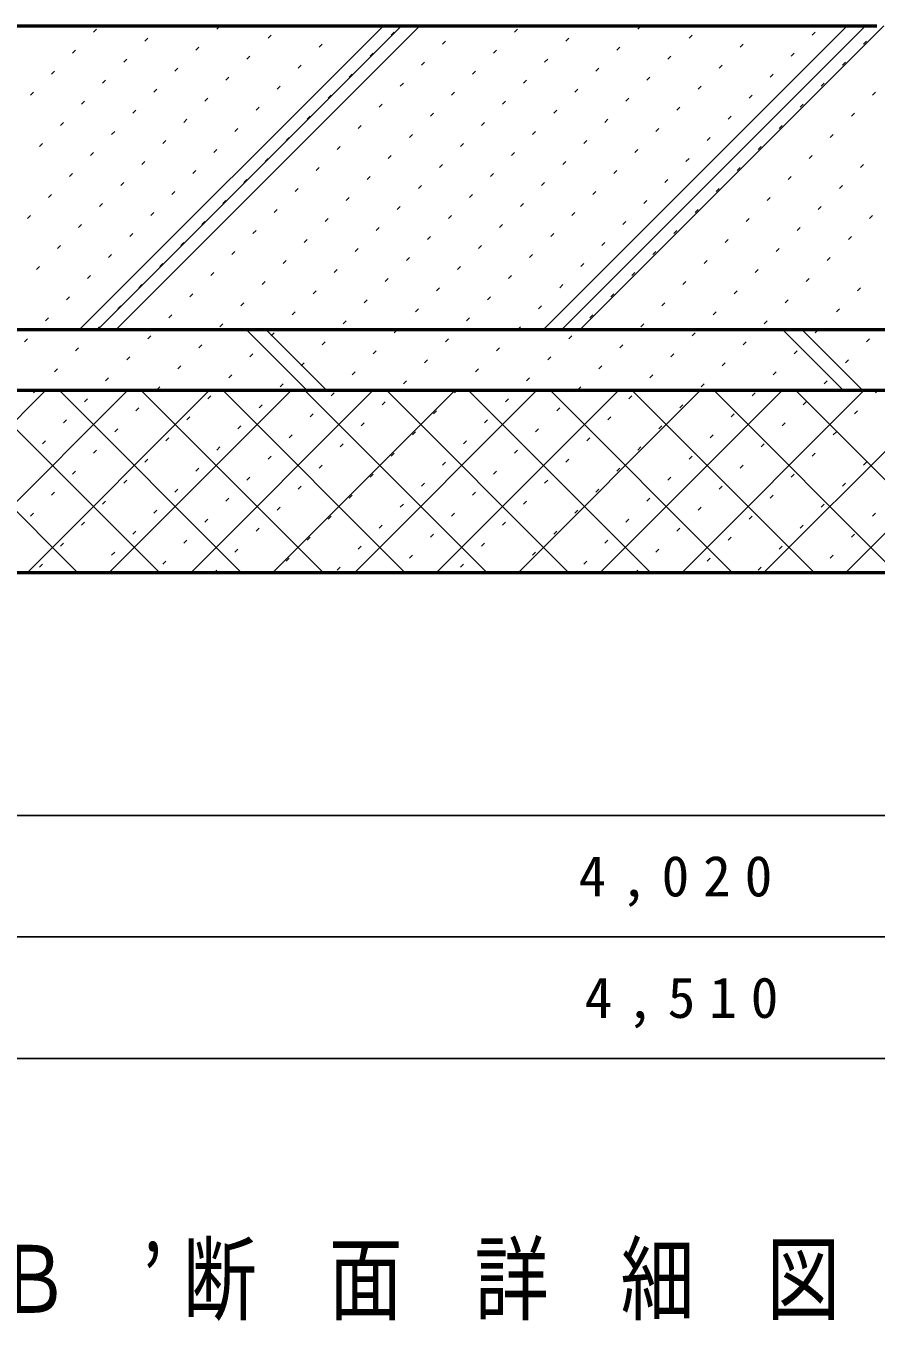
# Model space of a CAD drawing. Units: millimetres, scale not verified. Extents: x -11550 to 187, y -62370 to 8010.
# Drawn here: x -6320 to -5621, y -16243 to -15176 of the extents above; entities that cross this region are included whole.
import ezdxf

# ---------------------------------------------------------------- set-up
doc = ezdxf.new("R2010")
doc.units = ezdxf.units.MM
doc.header["$LTSCALE"] = 30
doc.layers.add('layer1', color=4, linetype='Continuous', lineweight=25)
doc.styles.add('ＭＳ ゴシック', font='')
doc.styles.get('ＭＳ ゴシック').set_extended_font_data('MS Gothic')

msp = doc.modelspace()

# ---------------------------------------------------------------- linework, layer by layer
at = {"layer": 'layer1', "color": 5, "lineweight": 50}
for p, q in [((-7690, -15176.33), (-5620, -15176.33)), ((-8080, -15426.33), (-5230, -15426.33)), ((-8080, -15476.33), (-5230, -15476.33)), ((-8080, -15626.33), (-5230, -15626.33))]:
    msp.add_line(p, q, dxfattribs=at)
at = {"layer": 'layer1'}
for p, q in [((-6276.06, -15426.33), (-6026.06, -15176.33)), ((-6261.06, -15426.33), (-6011.06, -15176.33)), ((-6246.06, -15426.33), (-5996.06, -15176.33)), ((-5894.22, -15426.33), (-5644.22, -15176.33)), ((-5879.22, -15426.33), (-5629.22, -15176.33)), ((-5864.22, -15426.33), (-5614.22, -15176.33)), ((-6138.93, -15426.33), (-6088.93, -15476.33)), ((-6122.93, -15426.33), (-6072.93, -15476.33)), ((-5697.69, -15426.33), (-5647.69, -15476.33)), ((-5681.69, -15426.33), (-5631.69, -15476.33)), ((-6453.78, -15626.33), (-6303.78, -15476.33)), ((-6277.72, -15626.33), (-6427.72, -15476.33)), ((-6386.43, -15626.33), (-6236.43, -15476.33)), ((-6210.37, -15626.33), (-6360.37, -15476.33)), ((-6319.08, -15626.33), (-6169.08, -15476.33)), ((-6143.01, -15626.33), (-6293.01, -15476.33)), ((-6251.73, -15626.33), (-6101.73, -15476.33)), ((-6075.66, -15626.33), (-6225.66, -15476.33)), ((-6184.38, -15626.33), (-6034.38, -15476.33)), ((-6008.31, -15626.33), (-6158.31, -15476.33)), ((-6117.03, -15626.33), (-5967.03, -15476.33)), ((-5940.96, -15626.33), (-6090.96, -15476.33)), ((-6049.67, -15626.33), (-5899.67, -15476.33)), ((-5873.61, -15626.33), (-6023.61, -15476.33)), ((-5982.32, -15626.33), (-5832.32, -15476.33)), ((-5806.25, -15626.33), (-5956.25, -15476.33)), ((-5914.97, -15626.33), (-5764.97, -15476.33)), ((-5738.9, -15626.33), (-5888.9, -15476.33)), ((-5847.62, -15626.33), (-5697.62, -15476.33)), ((-5671.55, -15626.33), (-5821.55, -15476.33)), ((-5780.27, -15626.33), (-5630.27, -15476.33)), ((-5604.2, -15626.33), (-5754.2, -15476.33)), ((-5712.91, -15626.33), (-5562.91, -15476.33)), ((-5536.85, -15626.33), (-5686.85, -15476.33)), ((-5645.56, -15626.33), (-5495.56, -15476.33)), ((-7775, -15826.33), (-5535, -15826.33)), ((-3785, -15926.33), (-7775, -15926.33)), ((-3535, -16026.33), (-8015, -16026.33))]:
    msp.add_line(p, q, dxfattribs=at)
at = {"layer": 'layer1', "color": 2}
for p, q in [((-6264.55, -15181.47), (-6262.07, -15179)), ((-6163.08, -15179), (-6160.6, -15176.52)), ((-6121, -15186.42), (-6118.53, -15183.95)), ((-6061.61, -15176.52), (-6061.41, -15176.33)), ((-6019.53, -15183.95), (-6017.06, -15181.47)), ((-5918.06, -15181.47), (-5915.59, -15179)), ((-5816.59, -15179), (-5814.12, -15176.52)), ((-5774.52, -15186.42), (-5772.05, -15183.95)), ((-5715.12, -15176.52), (-5714.93, -15176.33)), ((-5673.05, -15183.95), (-5670.58, -15181.47)), ((-6222.47, -15188.9), (-6220, -15186.42)), ((-6180.4, -15196.32), (-6177.93, -15193.85)), ((-6078.93, -15193.85), (-6076.46, -15191.37)), ((-5977.46, -15191.37), (-5974.99, -15188.9)), ((-5875.99, -15188.9), (-5873.52, -15186.42)), ((-5833.92, -15196.32), (-5831.44, -15193.85)), ((-5732.45, -15193.85), (-5729.97, -15191.37)), ((-5630.98, -15191.37), (-5628.5, -15188.9)), ((-6281.87, -15198.8), (-6279.4, -15196.32)), ((-6239.8, -15206.22), (-6237.32, -15203.75)), ((-6138.33, -15203.75), (-6135.85, -15201.27)), ((-6036.86, -15201.27), (-6034.38, -15198.8)), ((-5935.39, -15198.8), (-5932.91, -15196.32)), ((-5893.32, -15206.22), (-5890.84, -15203.75)), ((-5791.85, -15203.75), (-5789.37, -15201.27)), ((-5690.38, -15201.27), (-5687.9, -15198.8)), ((-6299.19, -15216.12), (-6296.72, -15213.65)), ((-6197.72, -15213.65), (-6195.25, -15211.17)), ((-6096.25, -15211.17), (-6093.78, -15208.7)), ((-5994.79, -15208.7), (-5992.31, -15206.22)), ((-5952.71, -15216.12), (-5950.24, -15213.65)), ((-5851.24, -15213.65), (-5848.77, -15211.17)), ((-5749.77, -15211.17), (-5747.3, -15208.7)), ((-5648.3, -15208.7), (-5645.83, -15206.22)), ((-6257.12, -15223.55), (-6254.65, -15221.07)), ((-6155.65, -15221.07), (-6153.18, -15218.6)), ((-6113.58, -15228.49), (-6111.1, -15226.02)), ((-6054.18, -15218.6), (-6051.71, -15216.12)), ((-6012.11, -15226.02), (-6009.63, -15223.55)), ((-5910.64, -15223.55), (-5908.16, -15221.07)), ((-5809.17, -15221.07), (-5806.69, -15218.6)), ((-5767.1, -15228.49), (-5764.62, -15226.02)), ((-5707.7, -15218.6), (-5705.22, -15216.12)), ((-5665.63, -15226.02), (-5663.15, -15223.55)), ((-6316.52, -15233.44), (-6314.04, -15230.97)), ((-6215.05, -15230.97), (-6212.57, -15228.49)), ((-6172.98, -15238.39), (-6170.5, -15235.92)), ((-6071.51, -15235.92), (-6069.03, -15233.44)), ((-5970.04, -15233.44), (-5967.56, -15230.97)), ((-5868.57, -15230.97), (-5866.09, -15228.49)), ((-5826.49, -15238.39), (-5824.02, -15235.92)), ((-5725.02, -15235.92), (-5722.55, -15233.44)), ((-5623.55, -15233.44), (-5621.08, -15230.97)), ((-6274.45, -15240.87), (-6271.97, -15238.39)), ((-6232.37, -15248.29), (-6229.9, -15245.82)), ((-6130.9, -15245.82), (-6128.43, -15243.34)), ((-6029.43, -15243.34), (-6026.96, -15240.87)), ((-5927.96, -15240.87), (-5925.49, -15238.39)), ((-5885.89, -15248.29), (-5883.42, -15245.82)), ((-5784.42, -15245.82), (-5781.95, -15243.34)), ((-5682.95, -15243.34), (-5680.48, -15240.87)), ((-6291.77, -15258.19), (-6289.3, -15255.72)), ((-6190.3, -15255.72), (-6187.83, -15253.24)), ((-6088.83, -15253.24), (-6086.36, -15250.77)), ((-6046.76, -15260.67), (-6044.28, -15258.19)), ((-5987.36, -15250.77), (-5984.89, -15248.29)), ((-5945.29, -15258.19), (-5942.81, -15255.72)), ((-5843.82, -15255.72), (-5841.34, -15253.24)), ((-5742.35, -15253.24), (-5739.87, -15250.77)), ((-5700.28, -15260.67), (-5697.8, -15258.19)), ((-5640.88, -15250.77), (-5638.4, -15248.29)), ((-6249.7, -15265.62), (-6247.22, -15263.14)), ((-6148.23, -15263.14), (-6145.75, -15260.67)), ((-6106.15, -15270.57), (-6103.68, -15268.09)), ((-6004.68, -15268.09), (-6002.21, -15265.62)), ((-5903.21, -15265.62), (-5900.74, -15263.14)), ((-5801.74, -15263.14), (-5799.27, -15260.67)), ((-5759.67, -15270.57), (-5757.2, -15268.09)), ((-5658.2, -15268.09), (-5655.73, -15265.62)), ((-6309.09, -15275.52), (-6306.62, -15273.04)), ((-6207.62, -15273.04), (-6205.15, -15270.57)), ((-6165.55, -15280.47), (-6163.08, -15277.99)), ((-6064.08, -15277.99), (-6061.61, -15275.52)), ((-5962.61, -15275.52), (-5960.14, -15273.04)), ((-5861.14, -15273.04), (-5858.67, -15270.57)), ((-5819.07, -15280.47), (-5816.59, -15277.99)), ((-5717.6, -15277.99), (-5715.12, -15275.52)), ((-6267.02, -15282.94), (-6264.55, -15280.47)), ((-6224.95, -15290.37), (-6222.47, -15287.89)), ((-6123.48, -15287.89), (-6121, -15285.42)), ((-6022.01, -15285.42), (-6019.53, -15282.94)), ((-5979.94, -15292.84), (-5977.46, -15290.37)), ((-5920.54, -15282.94), (-5918.06, -15280.47)), ((-5878.47, -15290.37), (-5875.99, -15287.89)), ((-5777, -15287.89), (-5774.52, -15285.42)), ((-5675.53, -15285.42), (-5673.05, -15282.94)), ((-5633.45, -15292.84), (-5630.98, -15290.37)), ((-6284.35, -15300.27), (-6281.87, -15297.79)), ((-6182.88, -15297.79), (-6180.4, -15295.32)), ((-6081.41, -15295.32), (-6078.93, -15292.84)), ((-6039.33, -15302.74), (-6036.86, -15300.27)), ((-5937.86, -15300.27), (-5935.39, -15297.79)), ((-5836.39, -15297.79), (-5833.92, -15295.32)), ((-5734.92, -15295.32), (-5732.45, -15292.84)), ((-5692.85, -15302.74), (-5690.38, -15300.27)), ((-6242.27, -15307.69), (-6239.8, -15305.22)), ((-6140.8, -15305.22), (-6138.33, -15302.74)), ((-6098.73, -15312.64), (-6096.25, -15310.17)), ((-5997.26, -15310.17), (-5994.79, -15307.69)), ((-5895.79, -15307.69), (-5893.32, -15305.22)), ((-5794.32, -15305.22), (-5791.85, -15302.74)), ((-5752.25, -15312.64), (-5749.77, -15310.17)), ((-5650.78, -15310.17), (-5648.3, -15307.69)), ((-6301.67, -15317.59), (-6299.19, -15315.12)), ((-6259.6, -15325.01), (-6257.12, -15322.54)), ((-6200.2, -15315.12), (-6197.72, -15312.64)), ((-6158.13, -15322.54), (-6155.65, -15320.07)), ((-6056.66, -15320.07), (-6054.18, -15317.59)), ((-5955.19, -15317.59), (-5952.71, -15315.12)), ((-5913.11, -15325.01), (-5910.64, -15322.54)), ((-5853.72, -15315.12), (-5851.24, -15312.64)), ((-5811.64, -15322.54), (-5809.17, -15320.07)), ((-5710.17, -15320.07), (-5707.7, -15317.59)), ((-6318.99, -15334.91), (-6316.52, -15332.44)), ((-6217.52, -15332.44), (-6215.05, -15329.96)), ((-6116.05, -15329.96), (-6113.58, -15327.49)), ((-6014.58, -15327.49), (-6012.11, -15325.01)), ((-5972.51, -15334.91), (-5970.04, -15332.44)), ((-5871.04, -15332.44), (-5868.57, -15329.96)), ((-5769.57, -15329.96), (-5767.1, -15327.49)), ((-5668.1, -15327.49), (-5665.63, -15325.01)), ((-5626.03, -15334.91), (-5623.55, -15332.44)), ((-6276.92, -15342.34), (-6274.45, -15339.86)), ((-6175.45, -15339.86), (-6172.98, -15337.39)), ((-6073.98, -15337.39), (-6071.51, -15334.91)), ((-6031.91, -15344.81), (-6029.43, -15342.34)), ((-5930.44, -15342.34), (-5927.96, -15339.86)), ((-5828.97, -15339.86), (-5826.49, -15337.39)), ((-5727.5, -15337.39), (-5725.02, -15334.91)), ((-5685.43, -15344.81), (-5682.95, -15342.34)), ((-6234.85, -15349.76), (-6232.37, -15347.29)), ((-6192.77, -15357.19), (-6190.3, -15354.71)), ((-6133.38, -15347.29), (-6130.9, -15344.81)), ((-6091.31, -15354.71), (-6088.83, -15352.24)), ((-5989.84, -15352.24), (-5987.36, -15349.76)), ((-5888.37, -15349.76), (-5885.89, -15347.29)), ((-5846.29, -15357.19), (-5843.82, -15354.71)), ((-5786.9, -15347.29), (-5784.42, -15344.81)), ((-5744.82, -15354.71), (-5742.35, -15352.24)), ((-5643.35, -15352.24), (-5640.88, -15349.76)), ((-6294.24, -15359.66), (-6291.77, -15357.19)), ((-6252.17, -15367.09), (-6249.7, -15364.61)), ((-6150.7, -15364.61), (-6148.23, -15362.14)), ((-6049.23, -15362.14), (-6046.76, -15359.66)), ((-5947.76, -15359.66), (-5945.29, -15357.19)), ((-5905.69, -15367.09), (-5903.21, -15364.61)), ((-5804.22, -15364.61), (-5801.74, -15362.14)), ((-5702.75, -15362.14), (-5700.28, -15359.66)), ((-6311.57, -15376.99), (-6309.09, -15374.51)), ((-6210.1, -15374.51), (-6207.62, -15372.04)), ((-6108.63, -15372.04), (-6106.15, -15369.56)), ((-6007.16, -15369.56), (-6004.68, -15367.09)), ((-5965.09, -15376.99), (-5962.61, -15374.51)), ((-5863.62, -15374.51), (-5861.14, -15372.04)), ((-5762.15, -15372.04), (-5759.67, -15369.56)), ((-5660.68, -15369.56), (-5658.2, -15367.09)), ((-6269.5, -15384.41), (-6267.02, -15381.94)), ((-6168.03, -15381.94), (-6165.55, -15379.46)), ((-6066.56, -15379.46), (-6064.08, -15376.99)), ((-6024.48, -15386.89), (-6022.01, -15384.41)), ((-5923.01, -15384.41), (-5920.54, -15381.94)), ((-5821.54, -15381.94), (-5819.07, -15379.46)), ((-5720.07, -15379.46), (-5717.6, -15376.99)), ((-5678, -15386.89), (-5675.53, -15384.41)), ((-6227.42, -15391.84), (-6224.95, -15389.36)), ((-6185.35, -15399.26), (-6182.88, -15396.79)), ((-6125.95, -15389.36), (-6123.48, -15386.89)), ((-6083.88, -15396.79), (-6081.41, -15394.31)), ((-5982.41, -15394.31), (-5979.94, -15391.84)), ((-5880.94, -15391.84), (-5878.47, -15389.36)), ((-5838.87, -15399.26), (-5836.39, -15396.79)), ((-5779.47, -15389.36), (-5777, -15386.89)), ((-5737.4, -15396.79), (-5734.92, -15394.31)), ((-5635.93, -15394.31), (-5633.45, -15391.84)), ((-6286.82, -15401.74), (-6284.35, -15399.26)), ((-6244.75, -15409.16), (-6242.27, -15406.69)), ((-6143.28, -15406.69), (-6140.8, -15404.21)), ((-6041.81, -15404.21), (-6039.33, -15401.74)), ((-5940.34, -15401.74), (-5937.86, -15399.26)), ((-5898.27, -15409.16), (-5895.79, -15406.69)), ((-5796.8, -15406.69), (-5794.32, -15404.21)), ((-5695.33, -15404.21), (-5692.85, -15401.74)), ((-6304.14, -15419.06), (-6301.67, -15416.59)), ((-6202.67, -15416.59), (-6200.2, -15414.11)), ((-6101.2, -15414.11), (-6098.73, -15411.64)), ((-5999.73, -15411.64), (-5997.26, -15409.16)), ((-5957.66, -15419.06), (-5955.19, -15416.59)), ((-5856.19, -15416.59), (-5853.72, -15414.11)), ((-5754.72, -15414.11), (-5752.25, -15411.64)), ((-5653.25, -15411.64), (-5650.78, -15409.16)), ((-6262.07, -15426.48), (-6261.92, -15426.33)), ((-6261.92, -15426.33), (-6259.6, -15424.01)), ((-6160.6, -15424.01), (-6158.13, -15421.54)), ((-6118.53, -15431.43), (-6116.05, -15428.96)), ((-6059.13, -15421.54), (-6056.66, -15419.06)), ((-6017.06, -15428.96), (-6014.58, -15426.48)), ((-5915.59, -15426.48), (-5915.43, -15426.33)), ((-5915.43, -15426.33), (-5913.11, -15424.01)), ((-5814.12, -15424.01), (-5811.64, -15421.54)), ((-5772.05, -15431.43), (-5769.57, -15428.96)), ((-5712.65, -15421.54), (-5710.17, -15419.06)), ((-5670.58, -15428.96), (-5668.1, -15426.48)), ((-6321.47, -15436.38), (-6318.99, -15433.91)), ((-6220, -15433.91), (-6217.52, -15431.43)), ((-6177.93, -15441.33), (-6175.45, -15438.86)), ((-6076.46, -15438.86), (-6073.98, -15436.38)), ((-5974.99, -15436.38), (-5972.51, -15433.91)), ((-5873.52, -15433.91), (-5871.04, -15431.43)), ((-5831.44, -15441.33), (-5828.97, -15438.86)), ((-5729.97, -15438.86), (-5727.5, -15436.38)), ((-5628.5, -15436.38), (-5626.03, -15433.91)), ((-6279.4, -15443.81), (-6276.92, -15441.33)), ((-6237.32, -15451.23), (-6234.85, -15448.76)), ((-6135.85, -15448.76), (-6133.38, -15446.28)), ((-6034.38, -15446.28), (-6031.91, -15443.81)), ((-5932.91, -15443.81), (-5930.44, -15441.33)), ((-5890.84, -15451.23), (-5888.37, -15448.76)), ((-5789.37, -15448.76), (-5786.9, -15446.28)), ((-5687.9, -15446.28), (-5685.43, -15443.81)), ((-6296.72, -15461.13), (-6294.24, -15458.66)), ((-6195.25, -15458.66), (-6192.77, -15456.18)), ((-6093.78, -15456.18), (-6091.31, -15453.71)), ((-6051.71, -15463.61), (-6049.23, -15461.13)), ((-5992.31, -15453.71), (-5989.84, -15451.23)), ((-5950.24, -15461.13), (-5947.76, -15458.66)), ((-5848.77, -15458.66), (-5846.29, -15456.18)), ((-5747.3, -15456.18), (-5744.82, -15453.71)), ((-5705.22, -15463.61), (-5702.75, -15461.13)), ((-5645.83, -15453.71), (-5643.35, -15451.23)), ((-6254.65, -15468.56), (-6252.17, -15466.08)), ((-6153.18, -15466.08), (-6150.7, -15463.61)), ((-6111.1, -15473.51), (-6108.63, -15471.03)), ((-6009.63, -15471.03), (-6007.16, -15468.56)), ((-5908.16, -15468.56), (-5905.69, -15466.08)), ((-5806.69, -15466.08), (-5804.22, -15463.61)), ((-5764.62, -15473.51), (-5762.15, -15471.03)), ((-5663.15, -15471.03), (-5660.68, -15468.56)), ((-6314.04, -15478.46), (-6311.92, -15476.33)), ((-6311.92, -15476.33), (-6311.57, -15475.98)), ((-6212.57, -15475.98), (-6210.1, -15473.51)), ((-6170.5, -15483.41), (-6168.03, -15480.93)), ((-6069.03, -15480.93), (-6066.56, -15478.46)), ((-5967.56, -15478.46), (-5965.43, -15476.33)), ((-5965.43, -15476.33), (-5965.09, -15475.98)), ((-5866.09, -15475.98), (-5863.62, -15473.51)), ((-5824.02, -15483.41), (-5821.54, -15480.93)), ((-5722.55, -15480.93), (-5720.07, -15478.46)), ((-5621.08, -15478.46), (-5618.95, -15476.33)), ((-6271.97, -15485.88), (-6269.5, -15483.41)), ((-6229.9, -15493.31), (-6227.42, -15490.83)), ((-6128.43, -15490.83), (-6125.95, -15488.36)), ((-6026.96, -15488.36), (-6024.48, -15485.88)), ((-5984.89, -15495.78), (-5982.41, -15493.31)), ((-5925.49, -15485.88), (-5923.01, -15483.41)), ((-5883.42, -15493.31), (-5880.94, -15490.83)), ((-5781.95, -15490.83), (-5779.47, -15488.36)), ((-5680.48, -15488.36), (-5678, -15485.88)), ((-5638.4, -15495.78), (-5635.93, -15493.31)), ((-6289.3, -15503.21), (-6286.82, -15500.73)), ((-6187.83, -15500.73), (-6185.35, -15498.26)), ((-6086.36, -15498.26), (-6083.88, -15495.78)), ((-6044.28, -15505.68), (-6041.81, -15503.21)), ((-5942.81, -15503.21), (-5940.34, -15500.73)), ((-5841.34, -15500.73), (-5838.87, -15498.26)), ((-5739.87, -15498.26), (-5737.4, -15495.78)), ((-5697.8, -15505.68), (-5695.33, -15503.21)), ((-6247.22, -15510.63), (-6244.75, -15508.16)), ((-6145.75, -15508.16), (-6143.28, -15505.68)), ((-6103.68, -15515.58), (-6101.2, -15513.11)), ((-6002.21, -15513.11), (-5999.73, -15510.63)), ((-5900.74, -15510.63), (-5898.27, -15508.16)), ((-5799.27, -15508.16), (-5796.8, -15505.68)), ((-5757.2, -15515.58), (-5754.72, -15513.11)), ((-5655.73, -15513.11), (-5653.25, -15510.63)), ((-6306.62, -15520.53), (-6304.14, -15518.06)), ((-6205.15, -15518.06), (-6202.67, -15515.58)), ((-6163.08, -15525.48), (-6160.6, -15523)), ((-6061.61, -15523), (-6059.13, -15520.53)), ((-5960.14, -15520.53), (-5957.66, -15518.06)), ((-5858.67, -15518.06), (-5856.19, -15515.58)), ((-5816.59, -15525.48), (-5814.12, -15523)), ((-5715.12, -15523), (-5712.65, -15520.53)), ((-6264.55, -15527.95), (-6262.07, -15525.48)), ((-6222.47, -15535.38), (-6220, -15532.9)), ((-6121, -15532.9), (-6118.53, -15530.43)), ((-6019.53, -15530.43), (-6017.06, -15527.95)), ((-5977.46, -15537.85), (-5974.99, -15535.38)), ((-5918.06, -15527.95), (-5915.59, -15525.48)), ((-5875.99, -15535.38), (-5873.52, -15532.9)), ((-5774.52, -15532.9), (-5772.05, -15530.43)), ((-5673.05, -15530.43), (-5670.58, -15527.95)), ((-5630.98, -15537.85), (-5628.5, -15535.38)), ((-6281.87, -15545.28), (-6279.4, -15542.8)), ((-6180.4, -15542.8), (-6177.93, -15540.33)), ((-6078.93, -15540.33), (-6076.46, -15537.85)), ((-6036.86, -15547.75), (-6034.38, -15545.28)), ((-5935.39, -15545.28), (-5932.91, -15542.8)), ((-5833.92, -15542.8), (-5831.44, -15540.33)), ((-5732.45, -15540.33), (-5729.97, -15537.85)), ((-5690.38, -15547.75), (-5687.9, -15545.28)), ((-6239.8, -15552.7), (-6237.32, -15550.23)), ((-6138.33, -15550.23), (-6135.85, -15547.75)), ((-6096.25, -15557.65), (-6093.78, -15555.18)), ((-5994.79, -15555.18), (-5992.31, -15552.7)), ((-5893.32, -15552.7), (-5890.84, -15550.23)), ((-5791.85, -15550.23), (-5789.37, -15547.75)), ((-5749.77, -15557.65), (-5747.3, -15555.18)), ((-5648.3, -15555.18), (-5645.83, -15552.7)), ((-6299.19, -15562.6), (-6296.72, -15560.13)), ((-6257.12, -15570.03), (-6254.65, -15567.55)), ((-6197.72, -15560.13), (-6195.25, -15557.65)), ((-6155.65, -15567.55), (-6153.18, -15565.08)), ((-6054.18, -15565.08), (-6051.71, -15562.6)), ((-5952.71, -15562.6), (-5950.24, -15560.13)), ((-5910.64, -15570.03), (-5908.16, -15567.55)), ((-5851.24, -15560.13), (-5848.77, -15557.65)), ((-5809.17, -15567.55), (-5806.69, -15565.08)), ((-5707.7, -15565.08), (-5705.22, -15562.6)), ((-6316.52, -15579.93), (-6314.04, -15577.45)), ((-6215.05, -15577.45), (-6212.57, -15574.98)), ((-6113.58, -15574.98), (-6111.1, -15572.5)), ((-6012.11, -15572.5), (-6009.63, -15570.03)), ((-5970.04, -15579.93), (-5967.56, -15577.45)), ((-5868.57, -15577.45), (-5866.09, -15574.98)), ((-5767.1, -15574.98), (-5764.62, -15572.5)), ((-5665.63, -15572.5), (-5663.15, -15570.03)), ((-5623.55, -15579.93), (-5621.08, -15577.45)), ((-6274.45, -15587.35), (-6271.97, -15584.88)), ((-6172.98, -15584.88), (-6170.5, -15582.4)), ((-6071.51, -15582.4), (-6069.03, -15579.93)), ((-6029.43, -15589.83), (-6026.96, -15587.35)), ((-5927.96, -15587.35), (-5925.49, -15584.88)), ((-5826.49, -15584.88), (-5824.02, -15582.4)), ((-5725.02, -15582.4), (-5722.55, -15579.93)), ((-5682.95, -15589.83), (-5680.48, -15587.35)), ((-6232.37, -15594.78), (-6229.9, -15592.3)), ((-6190.3, -15602.2), (-6187.83, -15599.73)), ((-6130.9, -15592.3), (-6128.43, -15589.83)), ((-6088.83, -15599.73), (-6086.36, -15597.25)), ((-5987.36, -15597.25), (-5984.89, -15594.78)), ((-5885.89, -15594.78), (-5883.42, -15592.3)), ((-5843.82, -15602.2), (-5841.34, -15599.73)), ((-5784.42, -15592.3), (-5781.95, -15589.83)), ((-5742.35, -15599.73), (-5739.87, -15597.25)), ((-5640.88, -15597.25), (-5638.4, -15594.78)), ((-6291.77, -15604.68), (-6289.3, -15602.2)), ((-6249.7, -15612.1), (-6247.22, -15609.63)), ((-6148.23, -15609.63), (-6145.75, -15607.15)), ((-6046.76, -15607.15), (-6044.28, -15604.68)), ((-5945.29, -15604.68), (-5942.81, -15602.2)), ((-5903.21, -15612.1), (-5900.74, -15609.63)), ((-5801.74, -15609.63), (-5799.27, -15607.15)), ((-5700.28, -15607.15), (-5697.8, -15604.68)), ((-6309.09, -15622), (-6306.62, -15619.52)), ((-6207.62, -15619.52), (-6205.15, -15617.05)), ((-6106.15, -15617.05), (-6103.68, -15614.58)), ((-6004.68, -15614.58), (-6002.21, -15612.1)), ((-5962.61, -15622), (-5960.14, -15619.52)), ((-5861.14, -15619.52), (-5858.67, -15617.05)), ((-5759.67, -15617.05), (-5757.2, -15614.58)), ((-5658.2, -15614.58), (-5655.73, -15612.1)), ((-6164.93, -15626.33), (-6163.08, -15624.47)), ((-6064.08, -15624.47), (-6061.61, -15622)), ((-5818.45, -15626.33), (-5816.59, -15624.47)), ((-5717.6, -15624.47), (-5715.12, -15622))]:
    msp.add_line(p, q, dxfattribs=at)

# ---------------------------------------------------------------- texts
at = {"layer": 'layer1', "color": 3, "char_height": 33.5, "attachment_point": 5, "style": 'ＭＳ ゴシック'}
for s, insert in [('\\T1.5;4,020', (-5780, -15880.58)), ('\\T1.5;4,510', (-5775, -15980.58))]:
    msp.add_mtext(s, dxfattribs=dict(at, insert=insert))
at = {"layer": 'layer1', "color": 6, "insert": (-6584.87, -16242.63), "char_height": 55.87, "attachment_point": 7, "style": 'ＭＳ ゴシック'}
msp.add_mtext('\\T1.97;\\W0.8;Ｂ－Ｂ’断面詳細図\u3000Ｓ＝１／30', dxfattribs=at)

doc.saveas('drawing.dxf')
